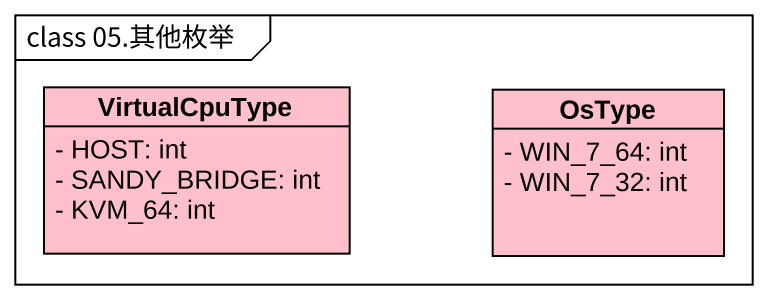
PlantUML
@startuml
mainframe class 05.其他枚举
hide circle
hide empty members
skinparam classAttributeIconSize 0
class VirtualCpuType #FFC0CB {
  - HOST: int
  - SANDY_BRIDGE: int
  - KVM_64: int
}
class OsType #FFC0CB {
  - WIN_7_64: int
  - WIN_7_32: int
}
@enduml
